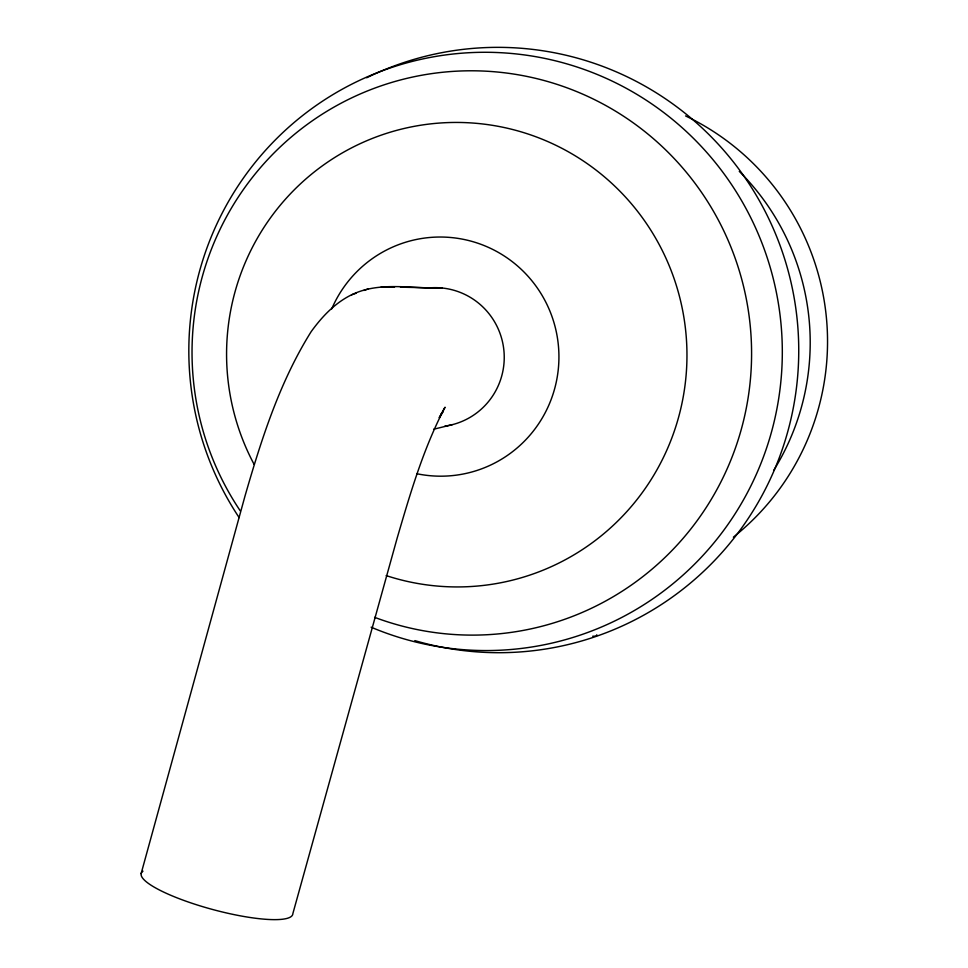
<?xml version="1.0" encoding="UTF-8"?>
<svg xmlns="http://www.w3.org/2000/svg" width="968" height="968" viewBox="0 0 968 968"><rect width="100%" height="100%" fill="white"/><g stroke="black" fill="none" stroke-linecap="round" stroke-linejoin="round"><path stroke-width="1.45" d="M141.134 873.572L245.061 495.834C261.445 439.182 279.643 381.961 311.164 331.649C321.921 316.79 334.831 303.008 351.541 294.829C379.879 281.022 411.896 288.996 441.977 287.98M441.021 414.171L442.824 412.029L439.206 417.668L445.038 407.213C423.343 448.45 410.238 493.547 397.17 538.075L292.868 913.586A78.505 16.166 15.1 0 1 207.975 908.202A78.505 16.166 15.1 0 1 142.974 871.164M351.541 294.829L356.115 293.256M363.786 290.461L368.409 288.863M433.616 429.235L452.274 424.674M381.295 286.722L394.569 287.024M400.462 287.157L429.961 287.847A69.575 68.885 82.8 0 1 503.832 349.823A69.575 68.885 82.8 0 1 444.905 426.114M685.574 115.93A249.55 248.244 85.1 0 1 733.369 537.143M739.286 171.372A240.984 239.653 84.9 0 1 773.601 470.521M240.282 510.886A282.196 279.74 83.2 0 1 394.714 81.554A282.196 279.74 83.2 0 1 751.386 364.21A282.196 279.74 83.2 0 1 374.592 617.33M254.1 464.374A232.284 230.166 83 0 1 405.314 128.2A232.284 230.166 83 0 1 686.748 365.226A232.284 230.166 83 0 1 386.159 575.585M366.666 77.767A302.706 300.334 83.5 0 1 797.632 324.558A302.706 300.334 83.5 0 1 414.812 640.598M239.144 517.602A299.173 296.716 83.4 0 1 408.714 62.339A299.173 296.716 83.4 0 1 781.648 372.002A299.173 296.716 83.4 0 1 371.131 627.203M331.721 308.901A119.596 118.447 82.9 0 1 479.886 243.936A119.596 118.447 82.9 0 1 554.616 388.846A119.596 118.447 82.9 0 1 416.724 473.703M596.748 634.778A42.761 4.804 15.8 0 1 592.743 636.206"/></g></svg>
